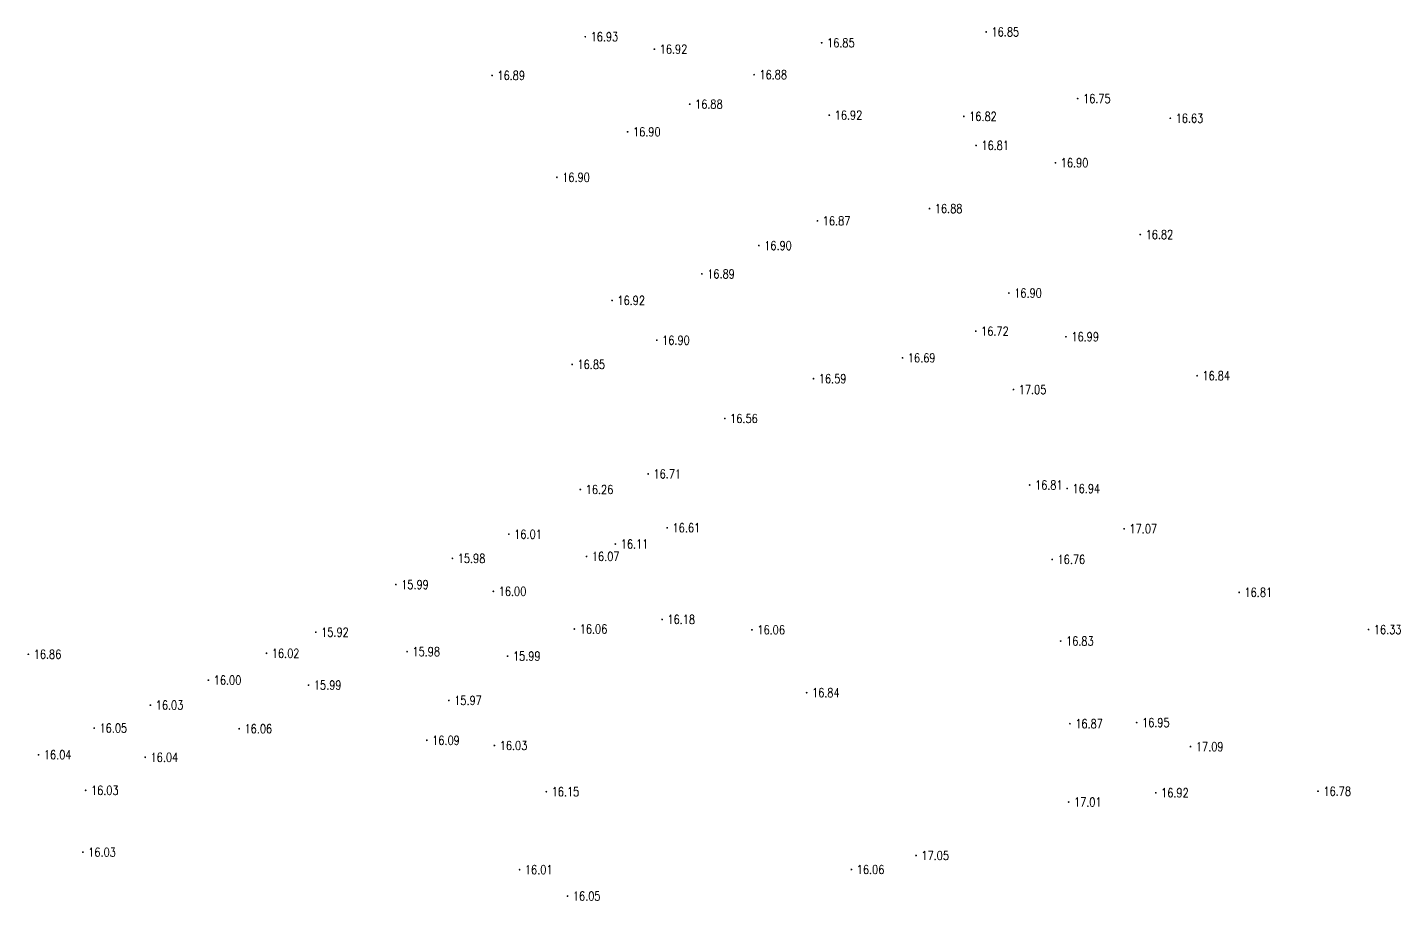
# Model space of a CAD drawing. Extents: x 476861 to 479475, y 2367369 to 2370541.
# Drawn here: x 477029.1 to 477182.7, y 2369331.5 to 2369429.1 of the extents above; entities that cross this region are included whole.
import ezdxf
from ezdxf.enums import TextEntityAlignment as Align

# ---------------------------------------------------------------- set-up
doc = ezdxf.new("R2010")
doc.units = 0
doc.header["$LTSCALE"] = 0.5
doc.layers.get('0').update_dxf_attribs({"linetype": 'CONTINUOUS'})
doc.layers.add('GCD', color=1, linetype='CONTINUOUS')
doc.styles.add('HZ', font='rs.shx', dxfattribs={"width": 0.8, "bigfont": 'hztxt.shx'})

# ---------------------------------------------------------------- blocks, each defined once
blk = doc.blocks.new('GC200')
at = {"linetype": 'Continuous', "const_width": 0.2, "flags": 128}
blk.add_lwpolyline([(-0.1, 0, 1), (0.1, 0, 1)], format="xyb", close=True, dxfattribs=at)

msp = doc.modelspace()

# ---------------------------------------------------------------- block references
at = {"layer": 'GCD', "linetype": 'Continuous'}
ref = msp.add_blockref('GC200', (477091.47, 2369428.074, 16.933), dxfattribs=dict(at, xscale=0.5, yscale=0.5, zscale=0.5))
ref.add_attrib('height', '16.93', dxfattribs={"linetype": 'Continuous', "height": 1, "style": 'HZ', "width": 0.8}).set_placement((477092.07, 2369428.074, 16.933), align=Align.MIDDLE_LEFT)
ref = msp.add_blockref('GC200', (477117.916, 2369427.393, 16.851), dxfattribs=dict(at, xscale=0.5, yscale=0.5, zscale=0.5))
ref.add_attrib('height', '16.85', dxfattribs={"linetype": 'Continuous', "height": 1, "style": 'HZ', "width": 0.8}).set_placement((477118.516, 2369427.393, 16.851), align=Align.MIDDLE_LEFT)
ref = msp.add_blockref('GC200', (477136.318, 2369428.608, 16.85), dxfattribs=dict(at, xscale=0.5, yscale=0.5, zscale=0.5))
ref.add_attrib('height', '16.85', dxfattribs={"linetype": 'Continuous', "height": 1, "style": 'HZ', "width": 0.8}).set_placement((477136.918, 2369428.608, 16.85), align=Align.MIDDLE_LEFT)
ref = msp.add_blockref('GC200', (477099.197, 2369426.681, 16.917), dxfattribs=dict(at, xscale=0.5, yscale=0.5, zscale=0.5))
ref.add_attrib('height', '16.92', dxfattribs={"linetype": 'Continuous', "height": 1, "style": 'HZ', "width": 0.8}).set_placement((477099.797, 2369426.681, 16.917), align=Align.MIDDLE_LEFT)
ref = msp.add_blockref('GC200', (477081.04, 2369423.745, 16.893), dxfattribs=dict(at, xscale=0.5, yscale=0.5, zscale=0.5))
ref.add_attrib('height', '16.89', dxfattribs={"linetype": 'Continuous', "height": 1, "style": 'HZ', "width": 0.8}).set_placement((477081.64, 2369423.745, 16.893), align=Align.MIDDLE_LEFT)
ref = msp.add_blockref('GC200', (477110.352, 2369423.826, 16.875), dxfattribs=dict(at, xscale=0.5, yscale=0.5, zscale=0.5))
ref.add_attrib('height', '16.88', dxfattribs={"linetype": 'Continuous', "height": 1, "style": 'HZ', "width": 0.8}).set_placement((477110.952, 2369423.826, 16.875), align=Align.MIDDLE_LEFT)
ref = msp.add_blockref('GC200', (477103.153, 2369420.534, 16.883), dxfattribs=dict(at, xscale=0.5, yscale=0.5, zscale=0.5))
ref.add_attrib('height', '16.88', dxfattribs={"linetype": 'Continuous', "height": 1, "style": 'HZ', "width": 0.8}).set_placement((477103.753, 2369420.534, 16.883), align=Align.MIDDLE_LEFT)
ref = msp.add_blockref('GC200', (477146.555, 2369421.154, 16.749), dxfattribs=dict(at, xscale=0.5, yscale=0.5, zscale=0.5))
ref.add_attrib('height', '16.75', dxfattribs={"linetype": 'Continuous', "height": 1, "style": 'HZ', "width": 0.8}).set_placement((477147.155, 2369421.154, 16.749), align=Align.MIDDLE_LEFT)
ref = msp.add_blockref('GC200', (477118.772, 2369419.304, 16.918), dxfattribs=dict(at, xscale=0.5, yscale=0.5, zscale=0.5))
ref.add_attrib('height', '16.92', dxfattribs={"linetype": 'Continuous', "height": 1, "style": 'HZ', "width": 0.8}).set_placement((477119.372, 2369419.304, 16.918), align=Align.MIDDLE_LEFT)
ref = msp.add_blockref('GC200', (477133.821, 2369419.166, 16.819), dxfattribs=dict(at, xscale=0.5, yscale=0.5, zscale=0.5))
ref.add_attrib('height', '16.82', dxfattribs={"linetype": 'Continuous', "height": 1, "style": 'HZ', "width": 0.8}).set_placement((477134.421, 2369419.166, 16.819), align=Align.MIDDLE_LEFT)
ref = msp.add_blockref('GC200', (477156.92, 2369418.955, 16.628), dxfattribs=dict(at, xscale=0.5, yscale=0.5, zscale=0.5))
ref.add_attrib('height', '16.63', dxfattribs={"linetype": 'Continuous', "height": 1, "style": 'HZ', "width": 0.8}).set_placement((477157.52, 2369418.955, 16.628), align=Align.MIDDLE_LEFT)
ref = msp.add_blockref('GC200', (477096.209, 2369417.439, 16.897), dxfattribs=dict(at, xscale=0.5, yscale=0.5, zscale=0.5))
ref.add_attrib('height', '16.90', dxfattribs={"linetype": 'Continuous', "height": 1, "style": 'HZ', "width": 0.8}).set_placement((477096.809, 2369417.439, 16.897), align=Align.MIDDLE_LEFT)
ref = msp.add_blockref('GC200', (477135.188, 2369415.919, 16.807), dxfattribs=dict(at, xscale=0.5, yscale=0.5, zscale=0.5))
ref.add_attrib('height', '16.81', dxfattribs={"linetype": 'Continuous', "height": 1, "style": 'HZ', "width": 0.8}).set_placement((477135.788, 2369415.919, 16.807), align=Align.MIDDLE_LEFT)
ref = msp.add_blockref('GC200', (477144.066, 2369413.979, 16.9), dxfattribs=dict(at, xscale=0.5, yscale=0.5, zscale=0.5))
ref.add_attrib('height', '16.90', dxfattribs={"linetype": 'Continuous', "height": 1, "style": 'HZ', "width": 0.8}).set_placement((477144.666, 2369413.979, 16.9), align=Align.MIDDLE_LEFT)
ref = msp.add_blockref('GC200', (477088.296, 2369412.353, 16.896), dxfattribs=dict(at, xscale=0.5, yscale=0.5, zscale=0.5))
ref.add_attrib('height', '16.90', dxfattribs={"linetype": 'Continuous', "height": 1, "style": 'HZ', "width": 0.8}).set_placement((477088.896, 2369412.353, 16.896), align=Align.MIDDLE_LEFT)
ref = msp.add_blockref('GC200', (477117.441, 2369407.484, 16.869), dxfattribs=dict(at, xscale=0.5, yscale=0.5, zscale=0.5))
ref.add_attrib('height', '16.87', dxfattribs={"linetype": 'Continuous', "height": 1, "style": 'HZ', "width": 0.8}).set_placement((477118.041, 2369407.484, 16.869), align=Align.MIDDLE_LEFT)
ref = msp.add_blockref('GC200', (477129.977, 2369408.852, 16.875), dxfattribs=dict(at, xscale=0.5, yscale=0.5, zscale=0.5))
ref.add_attrib('height', '16.88', dxfattribs={"linetype": 'Continuous', "height": 1, "style": 'HZ', "width": 0.8}).set_placement((477130.577, 2369408.852, 16.875), align=Align.MIDDLE_LEFT)
ref = msp.add_blockref('GC200', (477153.562, 2369405.952, 16.82), dxfattribs=dict(at, xscale=0.5, yscale=0.5, zscale=0.5))
ref.add_attrib('height', '16.82', dxfattribs={"linetype": 'Continuous', "height": 1, "style": 'HZ', "width": 0.8}).set_placement((477154.162, 2369405.952, 16.82), align=Align.MIDDLE_LEFT)
ref = msp.add_blockref('GC200', (477110.892, 2369404.723, 16.901), dxfattribs=dict(at, xscale=0.5, yscale=0.5, zscale=0.5))
ref.add_attrib('height', '16.90', dxfattribs={"linetype": 'Continuous', "height": 1, "style": 'HZ', "width": 0.8}).set_placement((477111.492, 2369404.723, 16.901), align=Align.MIDDLE_LEFT)
ref = msp.add_blockref('GC200', (477104.515, 2369401.548, 16.887), dxfattribs=dict(at, xscale=0.5, yscale=0.5, zscale=0.5))
ref.add_attrib('height', '16.89', dxfattribs={"linetype": 'Continuous', "height": 1, "style": 'HZ', "width": 0.8}).set_placement((477105.115, 2369401.548, 16.887), align=Align.MIDDLE_LEFT)
ref = msp.add_blockref('GC200', (477094.464, 2369398.584, 16.923), dxfattribs=dict(at, xscale=0.5, yscale=0.5, zscale=0.5))
ref.add_attrib('height', '16.92', dxfattribs={"linetype": 'Continuous', "height": 1, "style": 'HZ', "width": 0.8}).set_placement((477095.064, 2369398.584, 16.923), align=Align.MIDDLE_LEFT)
ref = msp.add_blockref('GC200', (477138.864, 2369399.413, 16.902), dxfattribs=dict(at, xscale=0.5, yscale=0.5, zscale=0.5))
ref.add_attrib('height', '16.90', dxfattribs={"linetype": 'Continuous', "height": 1, "style": 'HZ', "width": 0.8}).set_placement((477139.464, 2369399.413, 16.902), align=Align.MIDDLE_LEFT)
ref = msp.add_blockref('GC200', (477135.155, 2369395.148, 16.723), dxfattribs=dict(at, xscale=0.5, yscale=0.5, zscale=0.5))
ref.add_attrib('height', '16.72', dxfattribs={"linetype": 'Continuous', "height": 1, "style": 'HZ', "width": 0.8}).set_placement((477135.755, 2369395.148, 16.723), align=Align.MIDDLE_LEFT)
ref = msp.add_blockref('GC200', (477099.467, 2369394.136, 16.901), dxfattribs=dict(at, xscale=0.5, yscale=0.5, zscale=0.5))
ref.add_attrib('height', '16.90', dxfattribs={"linetype": 'Continuous', "height": 1, "style": 'HZ', "width": 0.8}).set_placement((477100.067, 2369394.136, 16.901), align=Align.MIDDLE_LEFT)
ref = msp.add_blockref('GC200', (477145.249, 2369394.524, 16.99), dxfattribs=dict(at, xscale=0.5, yscale=0.5, zscale=0.5))
ref.add_attrib('height', '16.99', dxfattribs={"linetype": 'Continuous', "height": 1, "style": 'HZ', "width": 0.8}).set_placement((477145.849, 2369394.524, 16.99), align=Align.MIDDLE_LEFT)
ref = msp.add_blockref('GC200', (477126.968, 2369392.166, 16.691), dxfattribs=dict(at, xscale=0.5, yscale=0.5, zscale=0.5))
ref.add_attrib('height', '16.69', dxfattribs={"linetype": 'Continuous', "height": 1, "style": 'HZ', "width": 0.8}).set_placement((477127.568, 2369392.166, 16.691), align=Align.MIDDLE_LEFT)
ref = msp.add_blockref('GC200', (477090.001, 2369391.432, 16.852), dxfattribs=dict(at, xscale=0.5, yscale=0.5, zscale=0.5))
ref.add_attrib('height', '16.85', dxfattribs={"linetype": 'Continuous', "height": 1, "style": 'HZ', "width": 0.8}).set_placement((477090.601, 2369391.432, 16.852), align=Align.MIDDLE_LEFT)
ref = msp.add_blockref('GC200', (477117.001, 2369389.837, 16.589), dxfattribs=dict(at, xscale=0.5, yscale=0.5, zscale=0.5))
ref.add_attrib('height', '16.59', dxfattribs={"linetype": 'Continuous', "height": 1, "style": 'HZ', "width": 0.8}).set_placement((477117.601, 2369389.837, 16.589), align=Align.MIDDLE_LEFT)
ref = msp.add_blockref('GC200', (477159.915, 2369390.167, 16.84), dxfattribs=dict(at, xscale=0.5, yscale=0.5, zscale=0.5))
ref.add_attrib('height', '16.84', dxfattribs={"linetype": 'Continuous', "height": 1, "style": 'HZ', "width": 0.8}).set_placement((477160.515, 2369390.167, 16.84), align=Align.MIDDLE_LEFT)
ref = msp.add_blockref('GC200', (477139.367, 2369388.615, 17.054), dxfattribs=dict(at, xscale=0.5, yscale=0.5, zscale=0.5))
ref.add_attrib('height', '17.05', dxfattribs={"linetype": 'Continuous', "height": 1, "style": 'HZ', "width": 0.8}).set_placement((477139.967, 2369388.615, 17.054), align=Align.MIDDLE_LEFT)
ref = msp.add_blockref('GC200', (477107.079, 2369385.383, 16.56), dxfattribs=dict(at, xscale=0.5, yscale=0.5, zscale=0.5))
ref.add_attrib('height', '16.56', dxfattribs={"linetype": 'Continuous', "height": 1, "style": 'HZ', "width": 0.8}).set_placement((477107.679, 2369385.383, 16.56), align=Align.MIDDLE_LEFT)
ref = msp.add_blockref('GC200', (477098.503, 2369379.182, 16.71), dxfattribs=dict(at, xscale=0.5, yscale=0.5, zscale=0.5))
ref.add_attrib('height', '16.71', dxfattribs={"linetype": 'Continuous', "height": 1, "style": 'HZ', "width": 0.8}).set_placement((477099.103, 2369379.182, 16.71), align=Align.MIDDLE_LEFT)
ref = msp.add_blockref('GC200', (477090.917, 2369377.446, 16.255), dxfattribs=dict(at, xscale=0.5, yscale=0.5, zscale=0.5))
ref.add_attrib('height', '16.26', dxfattribs={"linetype": 'Continuous', "height": 1, "style": 'HZ', "width": 0.8}).set_placement((477091.517, 2369377.446, 16.255), align=Align.MIDDLE_LEFT)
ref = msp.add_blockref('GC200', (477141.189, 2369377.944, 16.809), dxfattribs=dict(at, xscale=0.5, yscale=0.5, zscale=0.5))
ref.add_attrib('height', '16.81', dxfattribs={"linetype": 'Continuous', "height": 1, "style": 'HZ', "width": 0.8}).set_placement((477141.789, 2369377.944, 16.809), align=Align.MIDDLE_LEFT)
ref = msp.add_blockref('GC200', (477145.382, 2369377.552, 16.94), dxfattribs=dict(at, xscale=0.5, yscale=0.5, zscale=0.5))
ref.add_attrib('height', '16.94', dxfattribs={"linetype": 'Continuous', "height": 1, "style": 'HZ', "width": 0.8}).set_placement((477145.982, 2369377.552, 16.94), align=Align.MIDDLE_LEFT)
ref = msp.add_blockref('GC200', (477082.917, 2369372.444, 16.006), dxfattribs=dict(at, xscale=0.5, yscale=0.5, zscale=0.5))
ref.add_attrib('height', '16.01', dxfattribs={"linetype": 'Continuous', "height": 1, "style": 'HZ', "width": 0.8}).set_placement((477083.517, 2369372.444, 16.006), align=Align.MIDDLE_LEFT)
ref = msp.add_blockref('GC200', (477100.639, 2369373.163, 16.605), dxfattribs=dict(at, xscale=0.5, yscale=0.5, zscale=0.5))
ref.add_attrib('height', '16.61', dxfattribs={"linetype": 'Continuous', "height": 1, "style": 'HZ', "width": 0.8}).set_placement((477101.239, 2369373.163, 16.605), align=Align.MIDDLE_LEFT)
ref = msp.add_blockref('GC200', (477151.754, 2369373.049, 17.07), dxfattribs=dict(at, xscale=0.5, yscale=0.5, zscale=0.5))
ref.add_attrib('height', '17.07', dxfattribs={"linetype": 'Continuous', "height": 1, "style": 'HZ', "width": 0.8}).set_placement((477152.354, 2369373.049, 17.07), align=Align.MIDDLE_LEFT)
ref = msp.add_blockref('GC200', (477094.836, 2369371.344, 16.106), dxfattribs=dict(at, xscale=0.5, yscale=0.5, zscale=0.5))
ref.add_attrib('height', '16.11', dxfattribs={"linetype": 'Continuous', "height": 1, "style": 'HZ', "width": 0.8}).set_placement((477095.436, 2369371.344, 16.106), align=Align.MIDDLE_LEFT)
ref = msp.add_blockref('GC200', (477076.603, 2369369.741, 15.979), dxfattribs=dict(at, xscale=0.5, yscale=0.5, zscale=0.5))
ref.add_attrib('height', '15.98', dxfattribs={"linetype": 'Continuous', "height": 1, "style": 'HZ', "width": 0.8}).set_placement((477077.203, 2369369.741, 15.979), align=Align.MIDDLE_LEFT)
ref = msp.add_blockref('GC200', (477091.611, 2369369.96, 16.065), dxfattribs=dict(at, xscale=0.5, yscale=0.5, zscale=0.5))
ref.add_attrib('height', '16.07', dxfattribs={"linetype": 'Continuous', "height": 1, "style": 'HZ', "width": 0.8}).set_placement((477092.211, 2369369.96, 16.065), align=Align.MIDDLE_LEFT)
ref = msp.add_blockref('GC200', (477143.712, 2369369.624, 16.761), dxfattribs=dict(at, xscale=0.5, yscale=0.5, zscale=0.5))
ref.add_attrib('height', '16.76', dxfattribs={"linetype": 'Continuous', "height": 1, "style": 'HZ', "width": 0.8}).set_placement((477144.312, 2369369.624, 16.761), align=Align.MIDDLE_LEFT)
ref = msp.add_blockref('GC200', (477070.278, 2369366.814, 15.992), dxfattribs=dict(at, xscale=0.5, yscale=0.5, zscale=0.5))
ref.add_attrib('height', '15.99', dxfattribs={"linetype": 'Continuous', "height": 1, "style": 'HZ', "width": 0.8}).set_placement((477070.878, 2369366.814, 15.992), align=Align.MIDDLE_LEFT)
ref = msp.add_blockref('GC200', (477081.186, 2369366.053, 16.002), dxfattribs=dict(at, xscale=0.5, yscale=0.5, zscale=0.5))
ref.add_attrib('height', '16.00', dxfattribs={"linetype": 'Continuous', "height": 1, "style": 'HZ', "width": 0.8}).set_placement((477081.786, 2369366.053, 16.002), align=Align.MIDDLE_LEFT)
ref = msp.add_blockref('GC200', (477164.623, 2369365.941, 16.81), dxfattribs=dict(at, xscale=0.5, yscale=0.5, zscale=0.5))
ref.add_attrib('height', '16.81', dxfattribs={"linetype": 'Continuous', "height": 1, "style": 'HZ', "width": 0.8}).set_placement((477165.223, 2369365.941, 16.81), align=Align.MIDDLE_LEFT)
ref = msp.add_blockref('GC200', (477100.064, 2369362.916, 16.177), dxfattribs=dict(at, xscale=0.5, yscale=0.5, zscale=0.5))
ref.add_attrib('height', '16.18', dxfattribs={"linetype": 'Continuous', "height": 1, "style": 'HZ', "width": 0.8}).set_placement((477100.664, 2369362.916, 16.177), align=Align.MIDDLE_LEFT)
ref = msp.add_blockref('GC200', (477061.322, 2369361.484, 15.924), dxfattribs=dict(at, xscale=0.5, yscale=0.5, zscale=0.5))
ref.add_attrib('height', '15.92', dxfattribs={"linetype": 'Continuous', "height": 1, "style": 'HZ', "width": 0.8}).set_placement((477061.922, 2369361.484, 15.924), align=Align.MIDDLE_LEFT)
ref = msp.add_blockref('GC200', (477090.248, 2369361.844, 16.064), dxfattribs=dict(at, xscale=0.5, yscale=0.5, zscale=0.5))
ref.add_attrib('height', '16.06', dxfattribs={"linetype": 'Continuous', "height": 1, "style": 'HZ', "width": 0.8}).set_placement((477090.848, 2369361.844, 16.064), align=Align.MIDDLE_LEFT)
ref = msp.add_blockref('GC200', (477110.121, 2369361.753, 16.061), dxfattribs=dict(at, xscale=0.5, yscale=0.5, zscale=0.5))
ref.add_attrib('height', '16.06', dxfattribs={"linetype": 'Continuous', "height": 1, "style": 'HZ', "width": 0.8}).set_placement((477110.721, 2369361.753, 16.061), align=Align.MIDDLE_LEFT)
ref = msp.add_blockref('GC200', (477179.096, 2369361.782, 16.33), dxfattribs=dict(at, xscale=0.5, yscale=0.5, zscale=0.5))
ref.add_attrib('height', '16.33', dxfattribs={"linetype": 'Continuous', "height": 1, "style": 'HZ', "width": 0.8}).set_placement((477179.696, 2369361.782, 16.33), align=Align.MIDDLE_LEFT)
ref = msp.add_blockref('GC200', (477144.655, 2369360.494, 16.834), dxfattribs=dict(at, xscale=0.5, yscale=0.5, zscale=0.5))
ref.add_attrib('height', '16.83', dxfattribs={"linetype": 'Continuous', "height": 1, "style": 'HZ', "width": 0.8}).set_placement((477145.255, 2369360.494, 16.834), align=Align.MIDDLE_LEFT)
ref = msp.add_blockref('GC200', (477029.163, 2369359.02, 16.86), dxfattribs=dict(at, xscale=0.5, yscale=0.5, zscale=0.5))
ref.add_attrib('height', '16.86', dxfattribs={"linetype": 'Continuous', "height": 1, "style": 'HZ', "width": 0.8}).set_placement((477029.763, 2369359.02, 16.86), align=Align.MIDDLE_LEFT)
ref = msp.add_blockref('GC200', (477055.804, 2369359.128, 16.016), dxfattribs=dict(at, xscale=0.5, yscale=0.5, zscale=0.5))
ref.add_attrib('height', '16.02', dxfattribs={"linetype": 'Continuous', "height": 1, "style": 'HZ', "width": 0.8}).set_placement((477056.404, 2369359.128, 16.016), align=Align.MIDDLE_LEFT)
ref = msp.add_blockref('GC200', (477071.531, 2369359.314, 15.976), dxfattribs=dict(at, xscale=0.5, yscale=0.5, zscale=0.5))
ref.add_attrib('height', '15.98', dxfattribs={"linetype": 'Continuous', "height": 1, "style": 'HZ', "width": 0.8}).set_placement((477072.131, 2369359.314, 15.976), align=Align.MIDDLE_LEFT)
ref = msp.add_blockref('GC200', (477082.781, 2369358.813, 15.991), dxfattribs=dict(at, xscale=0.5, yscale=0.5, zscale=0.5))
ref.add_attrib('height', '15.99', dxfattribs={"linetype": 'Continuous', "height": 1, "style": 'HZ', "width": 0.8}).set_placement((477083.381, 2369358.813, 15.991), align=Align.MIDDLE_LEFT)
ref = msp.add_blockref('GC200', (477049.302, 2369356.128, 16.002), dxfattribs=dict(at, xscale=0.5, yscale=0.5, zscale=0.5))
ref.add_attrib('height', '16.00', dxfattribs={"linetype": 'Continuous', "height": 1, "style": 'HZ', "width": 0.8}).set_placement((477049.902, 2369356.128, 16.002), align=Align.MIDDLE_LEFT)
ref = msp.add_blockref('GC200', (477060.51, 2369355.575, 15.994), dxfattribs=dict(at, xscale=0.5, yscale=0.5, zscale=0.5))
ref.add_attrib('height', '15.99', dxfattribs={"linetype": 'Continuous', "height": 1, "style": 'HZ', "width": 0.8}).set_placement((477061.11, 2369355.575, 15.994), align=Align.MIDDLE_LEFT)
ref = msp.add_blockref('GC200', (477076.214, 2369353.859, 15.968), dxfattribs=dict(at, xscale=0.5, yscale=0.5, zscale=0.5))
ref.add_attrib('height', '15.97', dxfattribs={"linetype": 'Continuous', "height": 1, "style": 'HZ', "width": 0.8}).set_placement((477076.814, 2369353.859, 15.968), align=Align.MIDDLE_LEFT)
ref = msp.add_blockref('GC200', (477116.236, 2369354.72, 16.835), dxfattribs=dict(at, xscale=0.5, yscale=0.5, zscale=0.5))
ref.add_attrib('height', '16.84', dxfattribs={"linetype": 'Continuous', "height": 1, "style": 'HZ', "width": 0.8}).set_placement((477116.836, 2369354.72, 16.835), align=Align.MIDDLE_LEFT)
ref = msp.add_blockref('GC200', (477042.813, 2369353.333, 16.033), dxfattribs=dict(at, xscale=0.5, yscale=0.5, zscale=0.5))
ref.add_attrib('height', '16.03', dxfattribs={"linetype": 'Continuous', "height": 1, "style": 'HZ', "width": 0.8}).set_placement((477043.413, 2369353.333, 16.033), align=Align.MIDDLE_LEFT)
ref = msp.add_blockref('GC200', (477036.53, 2369350.763, 16.046), dxfattribs=dict(at, xscale=0.5, yscale=0.5, zscale=0.5))
ref.add_attrib('height', '16.05', dxfattribs={"linetype": 'Continuous', "height": 1, "style": 'HZ', "width": 0.8}).set_placement((477037.13, 2369350.763, 16.046), align=Align.MIDDLE_LEFT)
ref = msp.add_blockref('GC200', (477052.751, 2369350.694, 16.063), dxfattribs=dict(at, xscale=0.5, yscale=0.5, zscale=0.5))
ref.add_attrib('height', '16.06', dxfattribs={"linetype": 'Continuous', "height": 1, "style": 'HZ', "width": 0.8}).set_placement((477053.351, 2369350.694, 16.063), align=Align.MIDDLE_LEFT)
ref = msp.add_blockref('GC200', (477145.693, 2369351.253, 16.872), dxfattribs=dict(at, xscale=0.5, yscale=0.5, zscale=0.5))
ref.add_attrib('height', '16.87', dxfattribs={"linetype": 'Continuous', "height": 1, "style": 'HZ', "width": 0.8}).set_placement((477146.293, 2369351.253, 16.872), align=Align.MIDDLE_LEFT)
ref = msp.add_blockref('GC200', (477153.156, 2369351.378, 16.949), dxfattribs=dict(at, xscale=0.5, yscale=0.5, zscale=0.5))
ref.add_attrib('height', '16.95', dxfattribs={"linetype": 'Continuous', "height": 1, "style": 'HZ', "width": 0.8}).set_placement((477153.756, 2369351.378, 16.949), align=Align.MIDDLE_LEFT)
ref = msp.add_blockref('GC200', (477073.743, 2369349.4, 16.091), dxfattribs=dict(at, xscale=0.5, yscale=0.5, zscale=0.5))
ref.add_attrib('height', '16.09', dxfattribs={"linetype": 'Continuous', "height": 1, "style": 'HZ', "width": 0.8}).set_placement((477074.343, 2369349.4, 16.091), align=Align.MIDDLE_LEFT)
ref = msp.add_blockref('GC200', (477030.301, 2369347.785, 16.035), dxfattribs=dict(at, xscale=0.5, yscale=0.5, zscale=0.5))
ref.add_attrib('height', '16.04', dxfattribs={"linetype": 'Continuous', "height": 1, "style": 'HZ', "width": 0.8}).set_placement((477030.901, 2369347.785, 16.035), align=Align.MIDDLE_LEFT)
ref = msp.add_blockref('GC200', (477042.241, 2369347.499, 16.036), dxfattribs=dict(at, xscale=0.5, yscale=0.5, zscale=0.5))
ref.add_attrib('height', '16.04', dxfattribs={"linetype": 'Continuous', "height": 1, "style": 'HZ', "width": 0.8}).set_placement((477042.841, 2369347.499, 16.036), align=Align.MIDDLE_LEFT)
ref = msp.add_blockref('GC200', (477081.298, 2369348.814, 16.027), dxfattribs=dict(at, xscale=0.5, yscale=0.5, zscale=0.5))
ref.add_attrib('height', '16.03', dxfattribs={"linetype": 'Continuous', "height": 1, "style": 'HZ', "width": 0.8}).set_placement((477081.898, 2369348.814, 16.027), align=Align.MIDDLE_LEFT)
ref = msp.add_blockref('GC200', (477159.186, 2369348.69, 17.089), dxfattribs=dict(at, xscale=0.5, yscale=0.5, zscale=0.5))
ref.add_attrib('height', '17.09', dxfattribs={"linetype": 'Continuous', "height": 1, "style": 'HZ', "width": 0.8}).set_placement((477159.786, 2369348.69, 17.089), align=Align.MIDDLE_LEFT)
ref = msp.add_blockref('GC200', (477035.571, 2369343.806, 16.029), dxfattribs=dict(at, xscale=0.5, yscale=0.5, zscale=0.5))
ref.add_attrib('height', '16.03', dxfattribs={"linetype": 'Continuous', "height": 1, "style": 'HZ', "width": 0.8}).set_placement((477036.171, 2369343.806, 16.029), align=Align.MIDDLE_LEFT)
ref = msp.add_blockref('GC200', (477087.108, 2369343.649, 16.15), dxfattribs=dict(at, xscale=0.5, yscale=0.5, zscale=0.5))
ref.add_attrib('height', '16.15', dxfattribs={"linetype": 'Continuous', "height": 1, "style": 'HZ', "width": 0.8}).set_placement((477087.708, 2369343.649, 16.15), align=Align.MIDDLE_LEFT)
ref = msp.add_blockref('GC200', (477155.29, 2369343.529, 16.924), dxfattribs=dict(at, xscale=0.5, yscale=0.5, zscale=0.5))
ref.add_attrib('height', '16.92', dxfattribs={"linetype": 'Continuous', "height": 1, "style": 'HZ', "width": 0.8}).set_placement((477155.89, 2369343.529, 16.924), align=Align.MIDDLE_LEFT)
ref = msp.add_blockref('GC200', (477173.444, 2369343.706, 16.78), dxfattribs=dict(at, xscale=0.5, yscale=0.5, zscale=0.5))
ref.add_attrib('height', '16.78', dxfattribs={"linetype": 'Continuous', "height": 1, "style": 'HZ', "width": 0.8}).set_placement((477174.044, 2369343.706, 16.78), align=Align.MIDDLE_LEFT)
ref = msp.add_blockref('GC200', (477145.547, 2369342.494, 17.012), dxfattribs=dict(at, xscale=0.5, yscale=0.5, zscale=0.5))
ref.add_attrib('height', '17.01', dxfattribs={"linetype": 'Continuous', "height": 1, "style": 'HZ', "width": 0.8}).set_placement((477146.147, 2369342.494, 17.012), align=Align.MIDDLE_LEFT)
ref = msp.add_blockref('GC200', (477035.267, 2369336.889, 16.025), dxfattribs=dict(at, xscale=0.5, yscale=0.5, zscale=0.5))
ref.add_attrib('height', '16.03', dxfattribs={"linetype": 'Continuous', "height": 1, "style": 'HZ', "width": 0.8}).set_placement((477035.867, 2369336.889, 16.025), align=Align.MIDDLE_LEFT)
ref = msp.add_blockref('GC200', (477128.474, 2369336.517, 17.045), dxfattribs=dict(at, xscale=0.5, yscale=0.5, zscale=0.5))
ref.add_attrib('height', '17.05', dxfattribs={"linetype": 'Continuous', "height": 1, "style": 'HZ', "width": 0.8}).set_placement((477129.074, 2369336.517, 17.045), align=Align.MIDDLE_LEFT)
ref = msp.add_blockref('GC200', (477084.121, 2369334.93, 16.008), dxfattribs=dict(at, xscale=0.5, yscale=0.5, zscale=0.5))
ref.add_attrib('height', '16.01', dxfattribs={"linetype": 'Continuous', "height": 1, "style": 'HZ', "width": 0.8}).set_placement((477084.721, 2369334.93, 16.008), align=Align.MIDDLE_LEFT)
ref = msp.add_blockref('GC200', (477121.244, 2369334.952, 16.056), dxfattribs=dict(at, xscale=0.5, yscale=0.5, zscale=0.5))
ref.add_attrib('height', '16.06', dxfattribs={"linetype": 'Continuous', "height": 1, "style": 'HZ', "width": 0.8}).set_placement((477121.844, 2369334.952, 16.056), align=Align.MIDDLE_LEFT)
ref = msp.add_blockref('GC200', (477089.49, 2369331.982, 16.054), dxfattribs=dict(at, xscale=0.5, yscale=0.5, zscale=0.5))
ref.add_attrib('height', '16.05', dxfattribs={"linetype": 'Continuous', "height": 1, "style": 'HZ', "width": 0.8}).set_placement((477090.09, 2369331.982, 16.054), align=Align.MIDDLE_LEFT)

doc.saveas('drawing.dxf')
